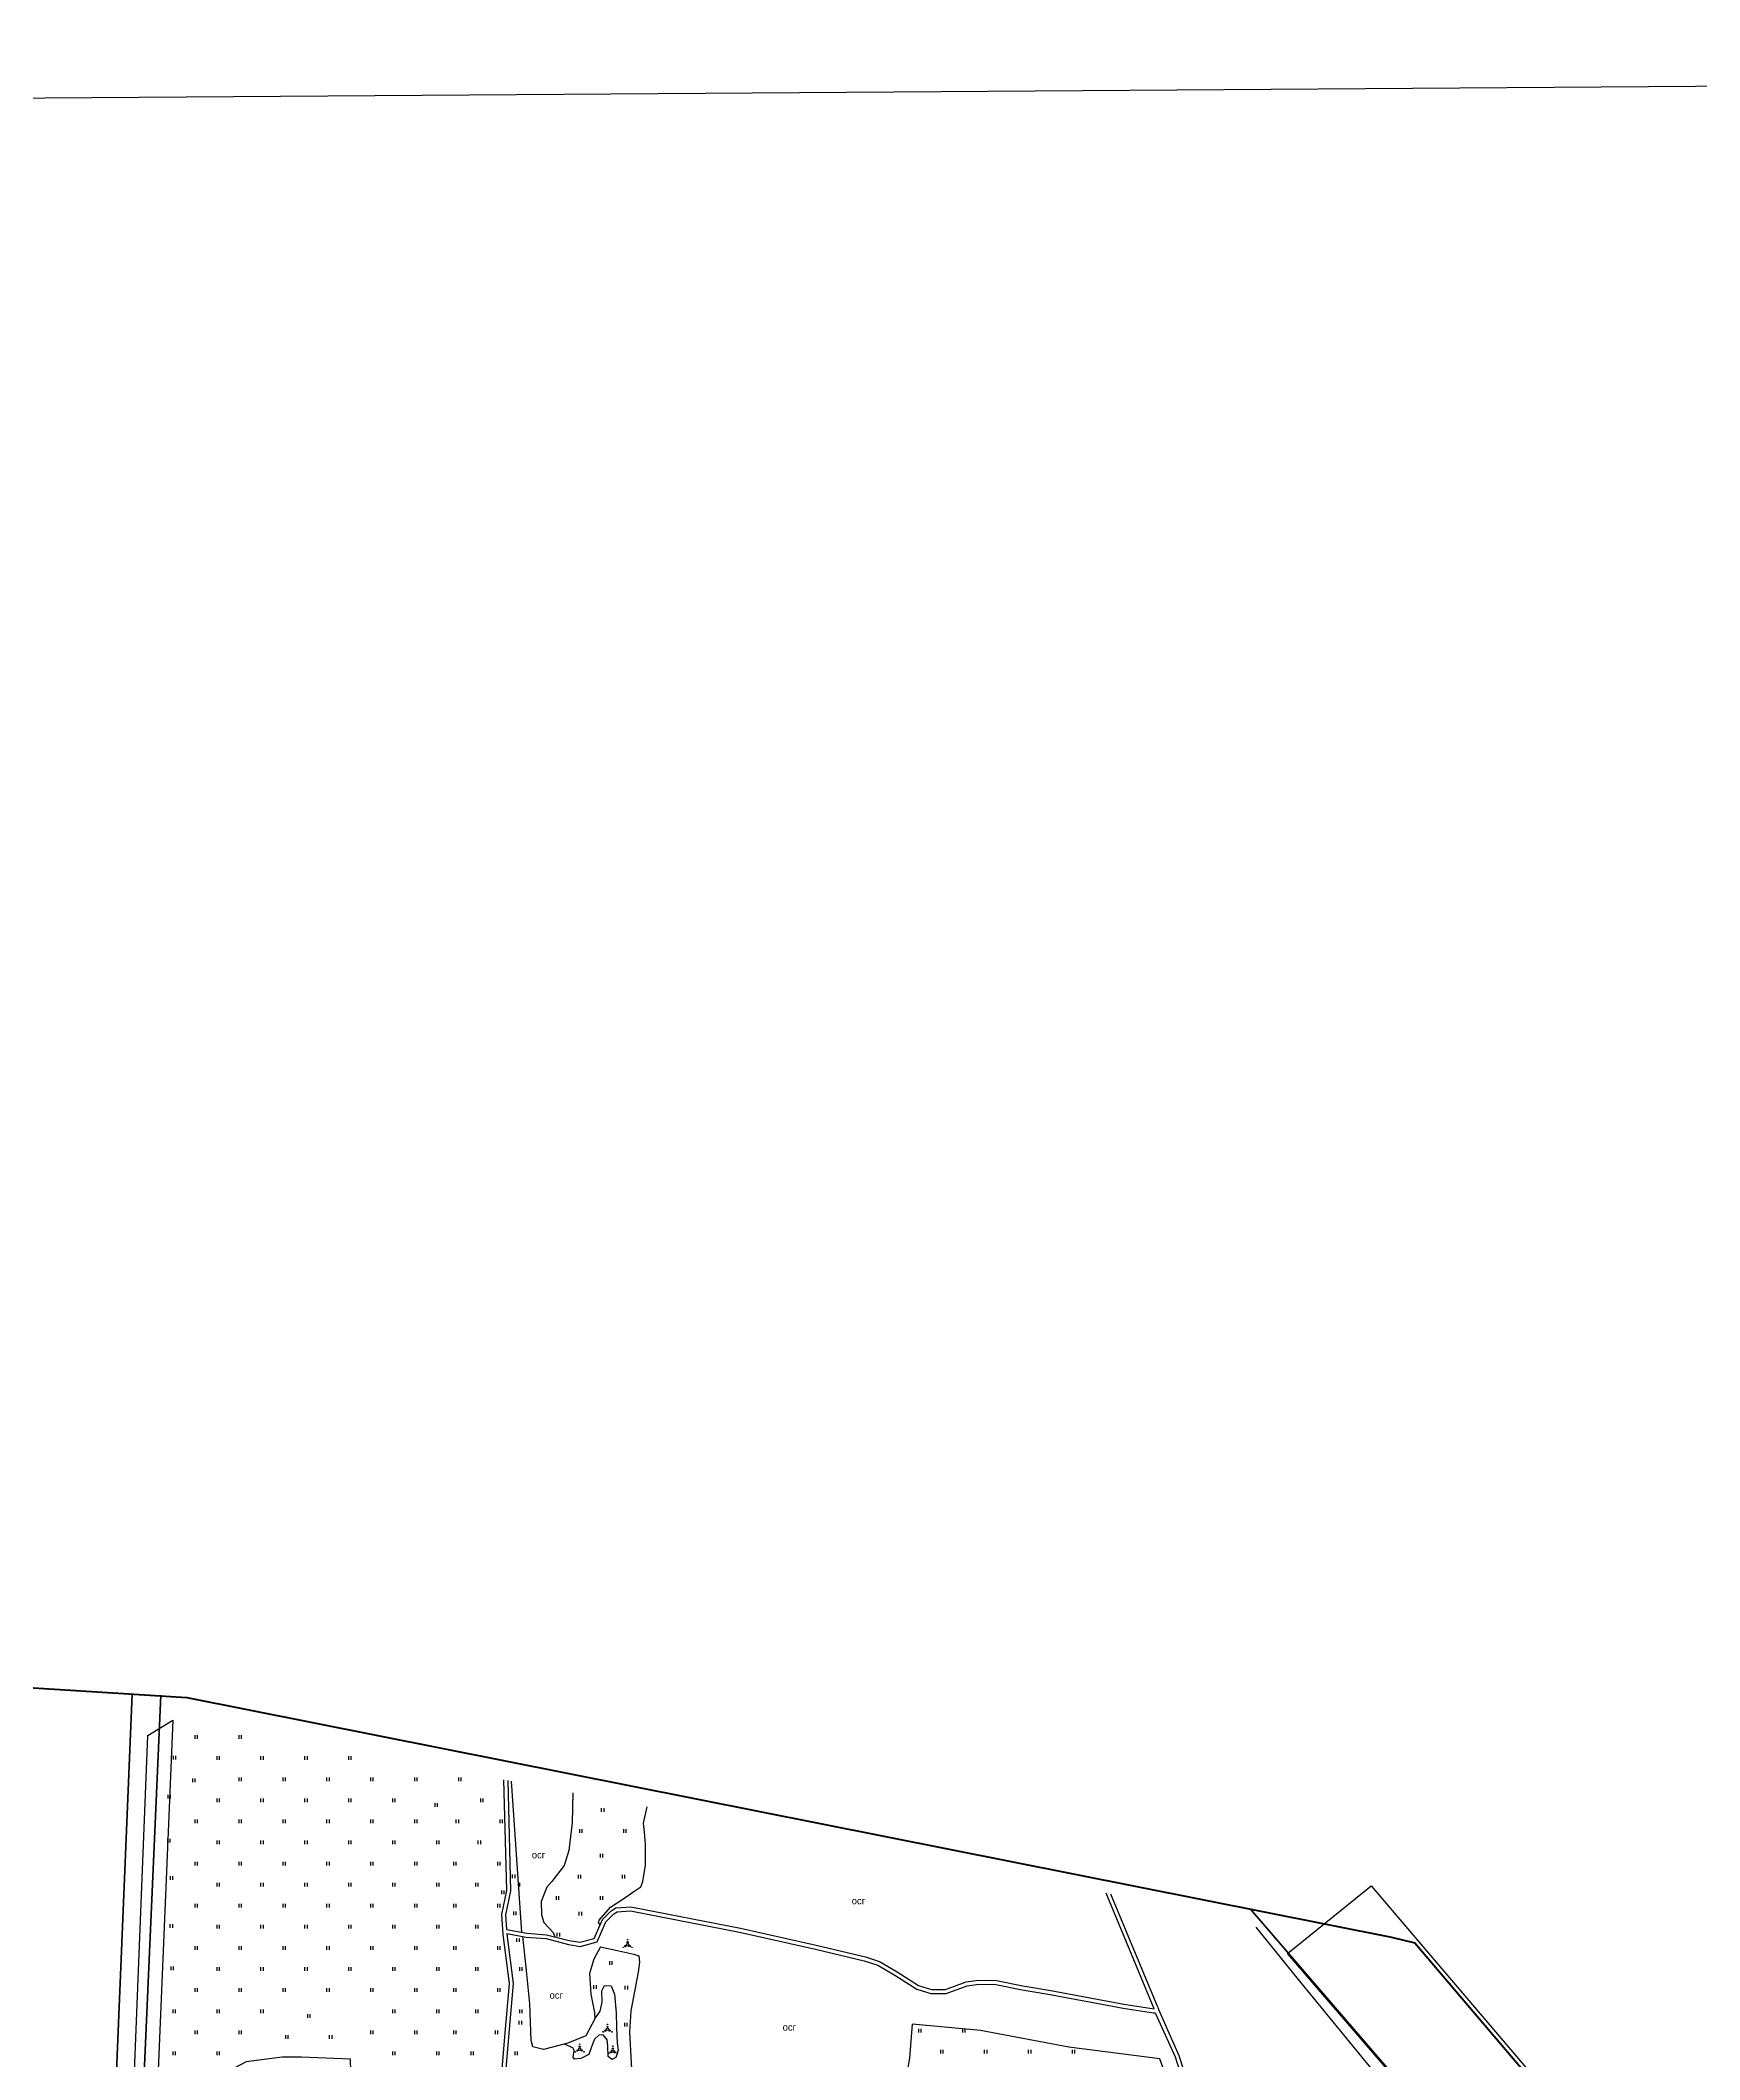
# Model space of a CAD drawing. Header units: millimetres. Extents: x 1378883 to 1389511, y 5662980 to 5673292.
# Drawn here: x 1380654 to 1382302, y 5671286 to 5673292 of the extents above; entities that cross this region are included whole.
import ezdxf

# ---------------------------------------------------------------- set-up
doc = ezdxf.new("R2010")
doc.units = ezdxf.units.MM
doc.layers.add('_5Інше', color=252, linetype='Continuous', lineweight=25)
for name, color, linetype in [('вулиці', 7, 'Continuous'), ('ВулНазва', 7, 'Continuous'), ('КартаСкан', 252, 'Continuous'), ('межа по генплану', 7, 'Continuous'), ('район', 6, 'Continuous')]:
    doc.layers.add(name, color=color, linetype=linetype)
doc.layers.get('ВулНазва').off()
picture_1 = doc.add_image_def('image1.tif', size_in_pixel=(29607, 29619))

# ---------------------------------------------------------------- blocks, each defined once
blk = doc.blocks.new('ЛвЗд')
at = {"layer": '_5Інше', "color": 204, "linetype": 'Continuous'}
for points in [[(43871.544, 29417.848), (43829.906, 28540.948)], [(43846.678, 29402.593), (43871.544, 29417.848)], [(43807.741, 28543.381), (43846.678, 29402.593)], [(44977.337, 29179.426), (45060.718, 29246.3)], [(45060.718, 29246.3), (45340.121, 28914.409)], [(45268.852, 28836.945), (44977.337, 29179.426)]]:
    blk.add_lwpolyline(points, dxfattribs=at)

msp = doc.modelspace()

# ---------------------------------------------------------------- linework, layer by layer
at = {"layer": 'вулиці', "color": 7, "lineweight": -2}
for p, q in [((1380808.1, 5671605.1), (1380808.1, 5671608.7)), ((1380810.5, 5671605.1), (1380810.5, 5671608.7)), ((1380851.7, 5671605.1), (1380851.7, 5671608.7)), ((1380854.1, 5671605.1), (1380854.1, 5671608.7)), ((1380786.6, 5671584.7), (1380786.6, 5671588.3)), ((1380786.6, 5671584.7), (1380786.6, 5671588.3)), ((1380789, 5671584.7), (1380789, 5671588.3)), ((1380789, 5671584.7), (1380789, 5671588.3)), ((1380829.9, 5671584.2), (1380829.9, 5671587.8)), ((1380829.9, 5671584.2), (1380829.9, 5671587.8)), ((1380832.3, 5671584.2), (1380832.3, 5671587.8)), ((1380832.3, 5671584.2), (1380832.3, 5671587.8)), ((1380873.5, 5671584.2), (1380873.5, 5671587.8)), ((1380873.5, 5671584.2), (1380873.5, 5671587.8)), ((1380875.9, 5671584.2), (1380875.9, 5671587.8)), ((1380875.9, 5671584.2), (1380875.9, 5671587.8)), ((1380917.2, 5671584.2), (1380917.2, 5671587.8)), ((1380917.2, 5671584.2), (1380917.2, 5671587.8)), ((1380917.2, 5671584.2), (1380917.2, 5671587.8)), ((1380919.6, 5671584.2), (1380919.6, 5671587.8)), ((1380919.6, 5671584.2), (1380919.6, 5671587.8)), ((1380919.6, 5671584.2), (1380919.6, 5671587.8)), ((1380960.8, 5671584.2), (1380960.8, 5671587.8)), ((1380963.2, 5671584.2), (1380963.2, 5671587.8)), ((1380851.7, 5671563.2), (1380851.7, 5671566.8)), ((1380854.1, 5671563.2), (1380854.1, 5671566.8)), ((1380895.4, 5671563.2), (1380895.4, 5671566.8)), ((1380897.8, 5671563.2), (1380897.8, 5671566.8)), ((1380939, 5671563.2), (1380939, 5671566.8)), ((1380939, 5671563.2), (1380939, 5671566.8)), ((1380941.4, 5671563.2), (1380941.4, 5671566.8)), ((1380941.4, 5671563.2), (1380941.4, 5671566.8)), ((1380982.6, 5671563.2), (1380982.6, 5671566.8)), ((1380982.6, 5671563.2), (1380982.6, 5671566.8)), ((1380985, 5671563.2), (1380985, 5671566.8)), ((1380985, 5671563.2), (1380985, 5671566.8)), ((1381026.3, 5671563.2), (1381026.3, 5671566.8)), ((1381026.3, 5671563.2), (1381026.3, 5671566.8)), ((1381028.7, 5671563.2), (1381028.7, 5671566.8)), ((1381028.7, 5671563.2), (1381028.7, 5671566.8)), ((1381069.9, 5671563.2), (1381069.9, 5671566.8)), ((1381069.9, 5671563.2), (1381069.9, 5671566.8)), ((1381072.3, 5671563.2), (1381072.3, 5671566.8)), ((1381072.3, 5671563.2), (1381072.3, 5671566.8)), ((1380781.2, 5671545.9), (1380781.2, 5671549.5)), ((1380781.2, 5671545.9), (1380781.2, 5671549.5)), ((1380783.6, 5671545.9), (1380783.6, 5671549.5)), ((1380783.6, 5671545.9), (1380783.6, 5671549.5)), ((1380805.8, 5671562.1), (1380805.8, 5671565.7)), ((1380805.8, 5671562.1), (1380805.8, 5671565.7)), ((1380808.2, 5671562.1), (1380808.2, 5671565.7)), ((1380808.2, 5671562.1), (1380808.2, 5671565.7)), ((1380829.9, 5671542.3), (1380829.9, 5671545.9)), ((1380832.3, 5671542.3), (1380832.3, 5671545.9)), ((1380873.5, 5671542.3), (1380873.5, 5671545.9)), ((1380875.9, 5671542.3), (1380875.9, 5671545.9)), ((1380917.2, 5671542.3), (1380917.2, 5671545.9)), ((1380919.6, 5671542.3), (1380919.6, 5671545.9)), ((1380960.8, 5671542.3), (1380960.8, 5671545.9)), ((1380963.2, 5671542.3), (1380963.2, 5671545.9)), ((1381004.5, 5671542.3), (1381004.5, 5671545.9)), ((1381006.9, 5671542.3), (1381006.9, 5671545.9)), ((1381046.5, 5671537.7), (1381046.5, 5671541.3)), ((1381046.5, 5671537.7), (1381046.5, 5671541.3)), ((1381048.9, 5671537.7), (1381048.9, 5671541.3)), ((1381048.9, 5671537.7), (1381048.9, 5671541.3)), ((1381091.7, 5671542.3), (1381091.7, 5671545.9)), ((1381094.1, 5671542.3), (1381094.1, 5671545.9)), ((1381211.8, 5671532.7), (1381211.8, 5671536.3)), ((1381214.2, 5671532.7), (1381214.2, 5671536.3)), ((1380808.1, 5671521.3), (1380808.1, 5671524.9)), ((1380808.1, 5671521.3), (1380808.1, 5671524.9)), ((1380810.5, 5671521.3), (1380810.5, 5671524.9)), ((1380810.5, 5671521.3), (1380810.5, 5671524.9)), ((1380851.7, 5671521.3), (1380851.7, 5671524.9)), ((1380851.7, 5671521.3), (1380851.7, 5671524.9)), ((1380854.1, 5671521.3), (1380854.1, 5671524.9)), ((1380854.1, 5671521.3), (1380854.1, 5671524.9)), ((1380895.4, 5671521.3), (1380895.4, 5671524.9)), ((1380895.4, 5671521.3), (1380895.4, 5671524.9)), ((1380897.8, 5671521.3), (1380897.8, 5671524.9)), ((1380897.8, 5671521.3), (1380897.8, 5671524.9)), ((1380939, 5671521.3), (1380939, 5671524.9)), ((1380939, 5671521.3), (1380939, 5671524.9)), ((1380941.4, 5671521.3), (1380941.4, 5671524.9)), ((1380941.4, 5671521.3), (1380941.4, 5671524.9)), ((1380982.6, 5671521.3), (1380982.6, 5671524.9)), ((1380985, 5671521.3), (1380985, 5671524.9)), ((1381026.3, 5671521.3), (1381026.3, 5671524.9)), ((1381028.7, 5671521.3), (1381028.7, 5671524.9)), ((1381067.5, 5671521.3), (1381067.5, 5671524.9)), ((1381067.5, 5671521.3), (1381067.5, 5671524.9)), ((1381069.9, 5671521.3), (1381069.9, 5671524.9)), ((1381069.9, 5671521.3), (1381069.9, 5671524.9)), ((1381111.1, 5671521.3), (1381111.1, 5671524.9)), ((1381111.1, 5671521.3), (1381111.1, 5671524.9)), ((1381113.5, 5671521.3), (1381113.5, 5671524.9)), ((1381113.5, 5671521.3), (1381113.5, 5671524.9)), ((1381190, 5671511.8), (1381190, 5671515.4)), ((1381192.4, 5671511.8), (1381192.4, 5671515.4)), ((1381233.7, 5671511.8), (1381233.7, 5671515.4)), ((1381236.1, 5671511.8), (1381236.1, 5671515.4)), ((1380781, 5671502.1), (1380781, 5671505.7)), ((1380781, 5671502.1), (1380781, 5671505.7)), ((1380783.4, 5671502.1), (1380783.4, 5671505.7)), ((1380783.4, 5671502.1), (1380783.4, 5671505.7)), ((1380829.9, 5671500.4), (1380829.9, 5671504)), ((1380832.3, 5671500.4), (1380832.3, 5671504)), ((1380873.5, 5671500.4), (1380873.5, 5671504)), ((1380875.9, 5671500.4), (1380875.9, 5671504)), ((1380917.2, 5671500.4), (1380917.2, 5671504)), ((1380917.2, 5671500.4), (1380917.2, 5671504)), ((1380919.6, 5671500.4), (1380919.6, 5671504)), ((1380919.6, 5671500.4), (1380919.6, 5671504)), ((1380960.8, 5671500.4), (1380960.8, 5671504)), ((1380963.2, 5671500.4), (1380963.2, 5671504)), ((1381004.5, 5671500.4), (1381004.5, 5671504)), ((1381006.9, 5671500.4), (1381006.9, 5671504)), ((1381048.1, 5671500.4), (1381048.1, 5671504)), ((1381050.5, 5671500.4), (1381050.5, 5671504)), ((1381089.3, 5671500.4), (1381089.3, 5671504)), ((1381091.7, 5671500.4), (1381091.7, 5671504)), ((1381210.6, 5671487.2), (1381210.6, 5671490.8)), ((1381213, 5671487.2), (1381213, 5671490.8)), ((1380783.6, 5671465.1), (1380783.6, 5671468.7)), ((1380783.6, 5671465.1), (1380783.6, 5671468.7)), ((1380786, 5671465.1), (1380786, 5671468.7)), ((1380786, 5671465.1), (1380786, 5671468.7)), ((1380808.1, 5671479.4), (1380808.1, 5671483)), ((1380810.5, 5671479.4), (1380810.5, 5671483)), ((1380851.7, 5671479.4), (1380851.7, 5671483)), ((1380854.1, 5671479.4), (1380854.1, 5671483)), ((1380895.4, 5671479.4), (1380895.4, 5671483)), ((1380897.8, 5671479.4), (1380897.8, 5671483)), ((1380939, 5671479.4), (1380939, 5671483)), ((1380939, 5671479.4), (1380939, 5671483)), ((1380941.4, 5671479.4), (1380941.4, 5671483)), ((1380941.4, 5671479.4), (1380941.4, 5671483)), ((1380982.6, 5671479.4), (1380982.6, 5671483)), ((1380985, 5671479.4), (1380985, 5671483)), ((1381026.3, 5671479.4), (1381026.3, 5671483)), ((1381028.7, 5671479.4), (1381028.7, 5671483)), ((1381065.1, 5671479.4), (1381065.1, 5671483)), ((1381065.1, 5671479.4), (1381065.1, 5671483)), ((1381067.5, 5671479.4), (1381067.5, 5671483)), ((1381067.5, 5671479.4), (1381067.5, 5671483)), ((1381108.7, 5671479.4), (1381108.7, 5671483)), ((1381108.7, 5671479.4), (1381108.7, 5671483)), ((1381111.1, 5671479.4), (1381111.1, 5671483)), ((1381111.1, 5671479.4), (1381111.1, 5671483)), ((1381123.4, 5671466.8), (1381123.4, 5671470.4)), ((1381125.8, 5671466.8), (1381125.8, 5671470.4)), ((1381188.8, 5671466.3), (1381188.8, 5671469.9)), ((1381191.2, 5671466.3), (1381191.2, 5671469.9)), ((1381232.4, 5671466.3), (1381232.4, 5671469.9)), ((1381234.8, 5671466.3), (1381234.8, 5671469.9)), ((1380829.9, 5671458.5), (1380829.9, 5671462.1)), ((1380829.9, 5671458.5), (1380829.9, 5671462.1)), ((1380829.9, 5671458.5), (1380829.9, 5671462.1)), ((1380829.9, 5671458.5), (1380829.9, 5671462.1)), ((1380832.3, 5671458.5), (1380832.3, 5671462.1)), ((1380832.3, 5671458.5), (1380832.3, 5671462.1)), ((1380832.3, 5671458.5), (1380832.3, 5671462.1)), ((1380832.3, 5671458.5), (1380832.3, 5671462.1)), ((1380873.5, 5671458.5), (1380873.5, 5671462.1)), ((1380873.5, 5671458.5), (1380873.5, 5671462.1)), ((1380875.9, 5671458.5), (1380875.9, 5671462.1)), ((1380875.9, 5671458.5), (1380875.9, 5671462.1)), ((1380917.2, 5671458.5), (1380917.2, 5671462.1)), ((1380917.2, 5671458.5), (1380917.2, 5671462.1)), ((1380919.6, 5671458.5), (1380919.6, 5671462.1)), ((1380919.6, 5671458.5), (1380919.6, 5671462.1)), ((1380960.8, 5671458.5), (1380960.8, 5671462.1)), ((1380963.2, 5671458.5), (1380963.2, 5671462.1)), ((1381004.5, 5671458.5), (1381004.5, 5671462.1)), ((1381006.9, 5671458.5), (1381006.9, 5671462.1)), ((1381048.1, 5671458.5), (1381048.1, 5671462.1)), ((1381050.5, 5671458.5), (1381050.5, 5671462.1)), ((1381086.9, 5671458.5), (1381086.9, 5671462.1)), ((1381089.3, 5671458.5), (1381089.3, 5671462.1)), ((1381112.7, 5671450.7), (1381112.7, 5671454.3)), ((1381115.1, 5671450.7), (1381115.1, 5671454.3)), ((1381130.6, 5671458.5), (1381130.6, 5671462.1)), ((1381167, 5671445.3), (1381167, 5671448.9)), ((1381169.4, 5671445.3), (1381169.4, 5671448.9)), ((1381210.6, 5671445.3), (1381210.6, 5671448.9)), ((1381213, 5671445.3), (1381213, 5671448.9)), ((1380808.1, 5671437.5), (1380808.1, 5671441.1)), ((1380810.5, 5671437.5), (1380810.5, 5671441.1)), ((1380851.7, 5671437.5), (1380851.7, 5671441.1)), ((1380851.7, 5671437.5), (1380851.7, 5671441.1)), ((1380854.1, 5671437.5), (1380854.1, 5671441.1)), ((1380854.1, 5671437.5), (1380854.1, 5671441.1)), ((1380895.4, 5671437.5), (1380895.4, 5671441.1)), ((1380897.8, 5671437.5), (1380897.8, 5671441.1)), ((1380939, 5671437.5), (1380939, 5671441.1)), ((1380941.4, 5671437.5), (1380941.4, 5671441.1)), ((1380982.6, 5671437.5), (1380982.6, 5671441.1)), ((1380985, 5671437.5), (1380985, 5671441.1)), ((1381026.3, 5671437.5), (1381026.3, 5671441.1)), ((1381028.7, 5671437.5), (1381028.7, 5671441.1)), ((1381065.1, 5671437.5), (1381065.1, 5671441.1)), ((1381065.1, 5671437.5), (1381065.1, 5671441.1)), ((1381067.5, 5671437.5), (1381067.5, 5671441.1)), ((1381067.5, 5671437.5), (1381067.5, 5671441.1)), ((1381108.7, 5671437.5), (1381108.7, 5671441.1)), ((1381108.7, 5671437.5), (1381108.7, 5671441.1)), ((1381108.7, 5671437.5), (1381108.7, 5671441.1)), ((1381111.1, 5671437.5), (1381111.1, 5671441.1)), ((1381111.1, 5671437.5), (1381111.1, 5671441.1)), ((1381111.1, 5671437.5), (1381111.1, 5671441.1)), ((1381124.5, 5671430), (1381124.5, 5671433.6)), ((1381126.9, 5671430), (1381126.9, 5671433.6)), ((1381189.6, 5671429.7), (1381189.6, 5671433.3)), ((1381192, 5671429.7), (1381192, 5671433.3)), ((1380783.4, 5671417.4), (1380783.4, 5671421)), ((1380783.4, 5671417.4), (1380783.4, 5671421)), ((1380785.8, 5671417.4), (1380785.8, 5671421)), ((1380785.8, 5671417.4), (1380785.8, 5671421)), ((1380829.9, 5671416.6), (1380829.9, 5671420.2)), ((1380829.9, 5671416.6), (1380829.9, 5671420.2)), ((1380832.3, 5671416.6), (1380832.3, 5671420.2)), ((1380832.3, 5671416.6), (1380832.3, 5671420.2)), ((1380873.5, 5671416.6), (1380873.5, 5671420.2)), ((1380875.9, 5671416.6), (1380875.9, 5671420.2)), ((1380917.2, 5671416.6), (1380917.2, 5671420.2)), ((1380919.6, 5671416.6), (1380919.6, 5671420.2)), ((1380960.8, 5671416.6), (1380960.8, 5671420.2)), ((1380960.8, 5671416.6), (1380960.8, 5671420.2)), ((1380963.2, 5671416.6), (1380963.2, 5671420.2)), ((1380963.2, 5671416.6), (1380963.2, 5671420.2)), ((1381004.5, 5671416.6), (1381004.5, 5671420.2)), ((1381004.5, 5671416.6), (1381004.5, 5671420.2)), ((1381006.9, 5671416.6), (1381006.9, 5671420.2)), ((1381006.9, 5671416.6), (1381006.9, 5671420.2)), ((1381048.1, 5671416.6), (1381048.1, 5671420.2)), ((1381048.1, 5671416.6), (1381048.1, 5671420.2)), ((1381050.5, 5671416.6), (1381050.5, 5671420.2)), ((1381050.5, 5671416.6), (1381050.5, 5671420.2)), ((1381086.9, 5671416.6), (1381086.9, 5671420.2)), ((1381089.3, 5671416.6), (1381089.3, 5671420.2)), ((1381127.7, 5671403.3), (1381127.7, 5671406.9)), ((1381130.1, 5671403.3), (1381130.1, 5671406.9)), ((1381167.8, 5671408.8), (1381167.8, 5671412.4)), ((1381170.2, 5671408.8), (1381170.2, 5671412.4)), ((1380808.1, 5671395.6), (1380808.1, 5671399.2)), ((1380808.1, 5671395.6), (1380808.1, 5671399.2)), ((1380810.5, 5671395.6), (1380810.5, 5671399.2)), ((1380810.5, 5671395.6), (1380810.5, 5671399.2)), ((1380851.7, 5671395.6), (1380851.7, 5671399.2)), ((1380851.7, 5671395.6), (1380851.7, 5671399.2)), ((1380854.1, 5671395.6), (1380854.1, 5671399.2)), ((1380854.1, 5671395.6), (1380854.1, 5671399.2)), ((1380895.4, 5671395.6), (1380895.4, 5671399.2)), ((1380895.4, 5671395.6), (1380895.4, 5671399.2)), ((1380897.8, 5671395.6), (1380897.8, 5671399.2)), ((1380897.8, 5671395.6), (1380897.8, 5671399.2)), ((1380939, 5671395.6), (1380939, 5671399.2)), ((1380941.4, 5671395.6), (1380941.4, 5671399.2)), ((1380982.6, 5671395.6), (1380982.6, 5671399.2)), ((1380985, 5671395.6), (1380985, 5671399.2)), ((1381026.3, 5671395.6), (1381026.3, 5671399.2)), ((1381028.7, 5671395.6), (1381028.7, 5671399.2)), ((1381065.1, 5671395.6), (1381065.1, 5671399.2)), ((1381065.1, 5671395.6), (1381065.1, 5671399.2)), ((1381065.1, 5671395.6), (1381065.1, 5671399.2)), ((1381067.5, 5671395.6), (1381067.5, 5671399.2)), ((1381067.5, 5671395.6), (1381067.5, 5671399.2)), ((1381067.5, 5671395.6), (1381067.5, 5671399.2)), ((1381108.7, 5671395.6), (1381108.7, 5671399.2)), ((1381108.7, 5671395.6), (1381108.7, 5671399.2)), ((1381108.7, 5671395.6), (1381108.7, 5671399.2)), ((1381111.1, 5671395.6), (1381111.1, 5671399.2)), ((1381111.1, 5671395.6), (1381111.1, 5671399.2)), ((1381111.1, 5671395.6), (1381111.1, 5671399.2)), ((1380784.3, 5671375.3), (1380784.3, 5671378.9)), ((1380784.3, 5671375.3), (1380784.3, 5671378.9)), ((1380786.7, 5671375.3), (1380786.7, 5671378.9)), ((1380786.7, 5671375.3), (1380786.7, 5671378.9)), ((1380829.9, 5671374.6), (1380829.9, 5671378.2)), ((1380832.3, 5671374.6), (1380832.3, 5671378.2)), ((1380873.5, 5671374.6), (1380873.5, 5671378.2)), ((1380875.9, 5671374.6), (1380875.9, 5671378.2)), ((1380917.2, 5671374.6), (1380917.2, 5671378.2)), ((1380919.6, 5671374.6), (1380919.6, 5671378.2)), ((1380960.8, 5671374.6), (1380960.8, 5671378.2)), ((1380960.8, 5671374.6), (1380960.8, 5671378.2)), ((1380963.2, 5671374.6), (1380963.2, 5671378.2)), ((1380963.2, 5671374.6), (1380963.2, 5671378.2)), ((1381004.5, 5671374.6), (1381004.5, 5671378.2)), ((1381004.5, 5671374.6), (1381004.5, 5671378.2)), ((1381006.9, 5671374.6), (1381006.9, 5671378.2)), ((1381006.9, 5671374.6), (1381006.9, 5671378.2)), ((1381048.1, 5671374.6), (1381048.1, 5671378.2)), ((1381048.1, 5671374.6), (1381048.1, 5671378.2)), ((1381050.5, 5671374.6), (1381050.5, 5671378.2)), ((1381050.5, 5671374.6), (1381050.5, 5671378.2)), ((1381086.9, 5671374.6), (1381086.9, 5671378.2)), ((1381089.3, 5671374.6), (1381089.3, 5671378.2)), ((1381130.6, 5671374.6), (1381130.6, 5671378.2)), ((1381133, 5671374.6), (1381133, 5671378.2)), ((1381220, 5671380.6), (1381220, 5671384.2)), ((1381222.4, 5671380.6), (1381222.4, 5671384.2)), ((1380808.1, 5671353.7), (1380808.1, 5671357.3)), ((1380808.1, 5671353.7), (1380808.1, 5671357.3)), ((1380808.1, 5671353.7), (1380808.1, 5671357.3)), ((1380810.5, 5671353.7), (1380810.5, 5671357.3)), ((1380810.5, 5671353.7), (1380810.5, 5671357.3)), ((1380810.5, 5671353.7), (1380810.5, 5671357.3)), ((1380851.7, 5671353.7), (1380851.7, 5671357.3)), ((1380854.1, 5671353.7), (1380854.1, 5671357.3)), ((1380895.4, 5671353.7), (1380895.4, 5671357.3)), ((1380897.8, 5671353.7), (1380897.8, 5671357.3)), ((1380939, 5671353.7), (1380939, 5671357.3)), ((1380939, 5671353.7), (1380939, 5671357.3)), ((1380941.4, 5671353.7), (1380941.4, 5671357.3)), ((1380941.4, 5671353.7), (1380941.4, 5671357.3)), ((1380982.6, 5671353.7), (1380982.6, 5671357.3)), ((1380982.6, 5671353.7), (1380982.6, 5671357.3)), ((1380985, 5671353.7), (1380985, 5671357.3)), ((1380985, 5671353.7), (1380985, 5671357.3)), ((1381026.3, 5671353.7), (1381026.3, 5671357.3)), ((1381026.3, 5671353.7), (1381026.3, 5671357.3)), ((1381028.7, 5671353.7), (1381028.7, 5671357.3)), ((1381028.7, 5671353.7), (1381028.7, 5671357.3)), ((1381065.1, 5671353.7), (1381065.1, 5671357.3)), ((1381065.1, 5671353.7), (1381065.1, 5671357.3)), ((1381065.1, 5671353.7), (1381065.1, 5671357.3)), ((1381067.5, 5671353.7), (1381067.5, 5671357.3)), ((1381067.5, 5671353.7), (1381067.5, 5671357.3)), ((1381067.5, 5671353.7), (1381067.5, 5671357.3)), ((1381108.7, 5671353.7), (1381108.7, 5671357.3)), ((1381108.7, 5671353.7), (1381108.7, 5671357.3)), ((1381108.7, 5671353.7), (1381108.7, 5671357.3)), ((1381111.1, 5671353.7), (1381111.1, 5671357.3)), ((1381111.1, 5671353.7), (1381111.1, 5671357.3)), ((1381111.1, 5671353.7), (1381111.1, 5671357.3)), ((1381204.2, 5671356.8), (1381204.2, 5671360.4)), ((1381206.6, 5671356.8), (1381206.6, 5671360.4)), ((1381235.3, 5671356.2), (1381235.3, 5671359.8)), ((1381237.7, 5671356.2), (1381237.7, 5671359.8)), ((1380786.3, 5671332.7), (1380786.3, 5671336.3)), ((1380788.7, 5671332.7), (1380788.7, 5671336.3)), ((1380829.9, 5671332.7), (1380829.9, 5671336.3)), ((1380829.9, 5671332.7), (1380829.9, 5671336.3)), ((1380829.9, 5671332.7), (1380829.9, 5671336.3)), ((1380832.3, 5671332.7), (1380832.3, 5671336.3)), ((1380832.3, 5671332.7), (1380832.3, 5671336.3)), ((1380832.3, 5671332.7), (1380832.3, 5671336.3)), ((1380873.5, 5671332.7), (1380873.5, 5671336.3)), ((1380873.5, 5671332.7), (1380873.5, 5671336.3)), ((1380875.9, 5671332.7), (1380875.9, 5671336.3)), ((1380875.9, 5671332.7), (1380875.9, 5671336.3)), ((1380919.9, 5671327.9), (1380919.9, 5671331.5)), ((1380922.3, 5671327.9), (1380922.3, 5671331.5)), ((1381004.5, 5671332.7), (1381004.5, 5671336.3)), ((1381006.9, 5671332.7), (1381006.9, 5671336.3)), ((1381048.1, 5671332.7), (1381048.1, 5671336.3)), ((1381050.5, 5671332.7), (1381050.5, 5671336.3)), ((1381086.9, 5671332.7), (1381086.9, 5671336.3)), ((1381089.3, 5671332.7), (1381089.3, 5671336.3)), ((1381130.6, 5671332.7), (1381130.6, 5671336.3)), ((1381133, 5671332.7), (1381133, 5671336.3)), ((1380808.1, 5671311.8), (1380808.1, 5671315.4)), ((1380808.1, 5671311.8), (1380808.1, 5671315.4)), ((1380808.1, 5671311.8), (1380808.1, 5671315.4)), ((1380810.5, 5671311.8), (1380810.5, 5671315.4)), ((1380810.5, 5671311.8), (1380810.5, 5671315.4)), ((1380810.5, 5671311.8), (1380810.5, 5671315.4)), ((1380851.7, 5671311.8), (1380851.7, 5671315.4)), ((1380854.1, 5671311.8), (1380854.1, 5671315.4)), ((1380898.1, 5671307), (1380898.1, 5671310.6)), ((1380900.5, 5671307), (1380900.5, 5671310.6)), ((1380941.7, 5671307), (1380941.7, 5671310.6)), ((1380941.7, 5671307), (1380941.7, 5671310.6)), ((1380944.1, 5671307), (1380944.1, 5671310.6)), ((1380944.1, 5671307), (1380944.1, 5671310.6)), ((1380982.6, 5671311.8), (1380982.6, 5671315.4)), ((1380985, 5671311.8), (1380985, 5671315.4)), ((1381026.3, 5671311.8), (1381026.3, 5671315.4)), ((1381026.3, 5671311.8), (1381026.3, 5671315.4)), ((1381028.7, 5671311.8), (1381028.7, 5671315.4)), ((1381028.7, 5671311.8), (1381028.7, 5671315.4)), ((1381065.1, 5671311.8), (1381065.1, 5671315.4)), ((1381065.1, 5671311.8), (1381065.1, 5671315.4)), ((1381065.1, 5671311.8), (1381065.1, 5671315.4)), ((1381067.5, 5671311.8), (1381067.5, 5671315.4)), ((1381106.3, 5671311.8), (1381106.3, 5671315.4)), ((1381106.3, 5671311.8), (1381106.3, 5671315.4)), ((1381108.7, 5671311.8), (1381108.7, 5671315.4)), ((1381108.7, 5671311.8), (1381108.7, 5671315.4)), ((1381108.7, 5671311.8), (1381108.7, 5671315.4)), ((1381130, 5671321.4), (1381130, 5671325)), ((1381132.4, 5671321.4), (1381132.4, 5671325)), ((1381234.7, 5671319.3), (1381234.7, 5671322.9)), ((1381237.1, 5671319.3), (1381237.1, 5671322.9)), ((1381526.8, 5671313.3), (1381526.8, 5671316.9)), ((1381529.2, 5671313.3), (1381529.2, 5671316.9)), ((1381570.4, 5671313.3), (1381570.4, 5671316.9)), ((1381570.4, 5671313.3), (1381570.4, 5671316.9)), ((1381572.8, 5671313.3), (1381572.8, 5671316.9)), ((1381572.8, 5671313.3), (1381572.8, 5671316.9)), ((1380786.3, 5671290.8), (1380786.3, 5671294.4)), ((1380788.7, 5671290.8), (1380788.7, 5671294.4)), ((1380829.9, 5671290.8), (1380829.9, 5671294.4)), ((1380829.9, 5671290.8), (1380829.9, 5671294.4)), ((1380832.3, 5671290.8), (1380832.3, 5671294.4)), ((1380832.3, 5671290.8), (1380832.3, 5671294.4)), ((1381004.5, 5671290.8), (1381004.5, 5671294.4)), ((1381006.9, 5671290.8), (1381006.9, 5671294.4)), ((1381048.1, 5671290.8), (1381048.1, 5671294.4)), ((1381050.5, 5671290.8), (1381050.5, 5671294.4)), ((1381082.1, 5671290.8), (1381082.1, 5671294.4)), ((1381082.1, 5671290.8), (1381082.1, 5671294.4)), ((1381084.5, 5671290.8), (1381084.5, 5671294.4)), ((1381084.5, 5671290.8), (1381084.5, 5671294.4)), ((1381084.5, 5671290.8), (1381084.5, 5671294.4)), ((1381125.8, 5671290.8), (1381125.8, 5671294.4)), ((1381125.8, 5671290.8), (1381125.8, 5671294.4)), ((1381128.2, 5671290.8), (1381128.2, 5671294.4)), ((1381128.2, 5671290.8), (1381128.2, 5671294.4)), ((1381128.2, 5671290.8), (1381128.2, 5671294.4)), ((1381548.6, 5671292.4), (1381548.6, 5671296)), ((1381551, 5671292.4), (1381551, 5671296)), ((1381592.2, 5671292.4), (1381592.2, 5671296)), ((1381592.2, 5671292.4), (1381592.2, 5671296)), ((1381594.6, 5671292.4), (1381594.6, 5671296)), ((1381594.6, 5671292.4), (1381594.6, 5671296)), ((1381635.9, 5671292.4), (1381635.9, 5671296)), ((1381638.3, 5671292.4), (1381638.3, 5671296)), ((1381679.5, 5671292.4), (1381679.5, 5671296)), ((1381679.5, 5671292.4), (1381679.5, 5671296)), ((1381681.9, 5671292.4), (1381681.9, 5671296)), ((1381681.9, 5671292.4), (1381681.9, 5671296))]:
    msp.add_line(p, q, dxfattribs=at)
for points in [[(1381114.5, 5671564.5), (1381117.2, 5671454.5), (1381112.3, 5671430.6), (1381113.8, 5671410.8), (1381119.9, 5671362), (1381116.1, 5671316.8), (1381110.7, 5671253.6)], [(1381118.5, 5671563.8), (1381121.2, 5671454.2), (1381116.3, 5671430.3), (1381117.4, 5671415.8)], [(1381132.6, 5671413), (1381122.4, 5671563)], [(1381183.1, 5671551.6), (1381182.5, 5671521.6), (1381179.4, 5671494.1), (1381174.5, 5671479.2), (1381162.3, 5671463.3), (1381157.5, 5671457.9), (1381151.7, 5671443.5), (1381152, 5671430.4), (1381154.5, 5671422.5), (1381159.7, 5671416.9), (1381163.7, 5671412.7), (1381165.4, 5671408.4)], [(1381210.3, 5671420), (1381208.8, 5671422.8), (1381209.3, 5671425), (1381220.7, 5671438), (1381233, 5671445.8), (1381243.8, 5671453.6), (1381250.9, 5671458), (1381252.7, 5671463.5), (1381255.3, 5671479.7), (1381255.3, 5671500.4), (1381254.3, 5671512.5), (1381253.5, 5671521.4), (1381257, 5671537.7)], [(1381760.4, 5671337), (1381712.9, 5671451.8)], [(1381764.1, 5671338.5), (1381717.6, 5671450.8)], [(1381117.4, 5671415.8), (1381137.4, 5671412.1), (1381157.2, 5671410.5), (1381179.7, 5671404.7), (1381190.3, 5671403), (1381204.5, 5671406.9), (1381212.7, 5671425.5), (1381221.4, 5671434.4), (1381226, 5671437.2), (1381240.9, 5671438.1), (1381349.8, 5671416.9), (1381425, 5671400), (1381473.8, 5671388.5), (1381487.8, 5671383.9), (1381505.2, 5671373.7), (1381526.4, 5671360.1), (1381539.5, 5671356.1), (1381553.2, 5671356.1), (1381573.7, 5671363.8), (1381586.1, 5671365.5), (1381603.9, 5671364.9), (1381630.2, 5671359.7), (1381657.9, 5671355.1), (1381730.5, 5671341.6), (1381760.4, 5671337)], [(1381117.8, 5671411.7), (1381136.8, 5671408.1), (1381156.6, 5671406.6), (1381178.9, 5671400.8), (1381190.5, 5671398.9), (1381207.3, 5671403.6), (1381216.1, 5671423.2), (1381223.9, 5671431.3), (1381227.3, 5671433.2), (1381240.6, 5671434.1), (1381348.9, 5671413), (1381424.1, 5671396.1), (1381472.7, 5671384.6), (1381486.2, 5671380.3), (1381503.1, 5671370.2), (1381524.7, 5671356.5), (1381538.9, 5671352.1), (1381553.9, 5671352.1), (1381574.7, 5671359.9), (1381586.3, 5671361.5), (1381603.4, 5671361), (1381629.5, 5671355.8), (1381657.2, 5671351.2), (1381729.8, 5671337.7), (1381759.8, 5671333)], [(1381117.8, 5671411.7), (1381117.8, 5671411.2), (1381123.9, 5671362.1), (1381120, 5671316.5), (1381114.8, 5671254), (1381120.7, 5671233.7), (1381153.3, 5671204.2), (1381162.2, 5671086.2), (1381167.9, 5671021.2), (1381172.5, 5670993.1), (1381181.2, 5670903.7), (1381196, 5670804.6), (1381202.2, 5670778.2), (1381205.2, 5670704.7), (1381214.3, 5670637.9), (1381229.2, 5670558.4), (1381230.3, 5670541.1), (1381232.4, 5670500.5), (1381235.7, 5670491.5), (1381241, 5670447.8), (1381242.5, 5670430.3), (1381244.7, 5670376.7), (1381260.8, 5670265.5)], [(1381210.8, 5671398.6), (1381204, 5671386.3), (1381199.7, 5671372), (1381201.1, 5671351.6), (1381204.8, 5671333.1), (1381205.1, 5671327), (1381196.2, 5671310.2), (1381178.2, 5671302.7), (1381154.2, 5671296.4), (1381143.4, 5671299.1), (1381141.7, 5671305.4), (1381140.4, 5671341.8), (1381137.2, 5671375.1), (1381133.5, 5671408.8)], [(1382254.5, 5670924.6), (1382251.3, 5670933.9), (1382225.9, 5670972.5), (1382200.3, 5671008.9), (1382177.8, 5671043.4), (1382133.2, 5671100.4), (1382064.3, 5671181.2), (1381983.2, 5671268.9), (1381903.8, 5671366), (1381861.8, 5671418.1)], [(1381210.8, 5671398.6), (1381229, 5671394.5), (1381243.7, 5671391.2), (1381248.7, 5671389.5), (1381249.5, 5671383.1), (1381248.2, 5671373.3), (1381240.9, 5671334.9), (1381239.6, 5671313.6), (1381241.6, 5671277.2), (1381240.8, 5671266), (1381239.2, 5671259.1), (1381220.7, 5671257.3), (1381185.9, 5671258.5), (1381168, 5671256.9), (1381161.9, 5671255.2), (1381160.8, 5671213.2), (1381164.8, 5671143.8), (1381164.1, 5671123.5), (1381160.1, 5671114.4)], [(1381205.1, 5671327), (1381210.5, 5671334.5), (1381212.4, 5671343.6), (1381211.9, 5671354.8), (1381214.6, 5671360), (1381221.2, 5671359.7), (1381224.7, 5671351.5), (1381226.4, 5671333), (1381226.6, 5671318.2), (1381227.4, 5671302.8), (1381228.3, 5671295.9), (1381226, 5671288.6), (1381221.9, 5671286.7), (1381218.4, 5671289.7), (1381218.1, 5671299.7), (1381217.3, 5671306), (1381213.5, 5671311.1), (1381209, 5671310.7), (1381204.6, 5671306.6), (1381201.9, 5671299.2), (1381199.1, 5671291.5), (1381191.2, 5671287.5), (1381185, 5671287), (1381183.7, 5671288.8), (1381184.7, 5671295.4), (1381183.1, 5671298.1), (1381175, 5671301.8), (1381175, 5671301.8)], [(1381759.8, 5671333), (1381761.5, 5671332.9), (1381781.5, 5671289.1), (1381797.1, 5671240.3), (1381807.4, 5671204.5), (1381815, 5671163.2), (1381823.4, 5671114), (1381837, 5671079.5), (1381886.6, 5670961.6), (1381896.2, 5670936.4)], [(1381764.1, 5671338.5), (1381765.3, 5671335.7), (1381785.2, 5671290.5), (1381800.9, 5671241.5), (1381811.3, 5671205.4), (1381819, 5671163.9), (1381827.3, 5671115), (1381840.7, 5671081), (1381890.3, 5670963.1), (1381899.9, 5670937.9)], [(1381766.3, 5671287.3), (1381675.9, 5671298.8), (1381588.1, 5671315.4), (1381520.3, 5671321.8), (1381517.7, 5671288), (1381512.6, 5671260.2), (1381509.4, 5671245.3), (1381507.5, 5671229.7), (1381507.6, 5671225.8), (1381602.9, 5671213.3), (1381609.4, 5671207.5), (1381650.9, 5671203.2), (1381672.5, 5671195.5), (1381700.8, 5671175.2), (1381709.3, 5671171.9), (1381717.8, 5671172.8), (1381727.1, 5671176.4), (1381742.3, 5671177.6), (1381783.6, 5671174.4), (1381793.2, 5671178), (1381791.6, 5671208.1), (1381780.4, 5671244.8), (1381775.2, 5671262.5), (1381766.3, 5671287.3)], [(1381153.4, 5671149.5), (1381137.6, 5671160.3), (1381120, 5671166.3), (1381086, 5671166.7), (1381053, 5671164.1), (1381033.2, 5671169.3), (1381004.8, 5671206.3), (1380996.6, 5671219.4), (1380965.2, 5671228.3), (1380963.7, 5671238.1), (1380962.5, 5671287), (1380913.9, 5671288.9), (1380894.5, 5671288.9), (1380858.9, 5671284.4), (1380840.6, 5671274.7), (1380834.6, 5671258.2), (1380831.6, 5671221.6), (1380828.3, 5671194.7), (1380812.5, 5671035.9), (1380807.6, 5670998.9), (1380802, 5670989.2), (1380774, 5670964.9), (1380759.4, 5670946.9), (1380757.5, 5670944.3)]]:
    msp.add_lwpolyline(points, dxfattribs=at)
for centre, radius in [((1381237.6, 5671405.5), 0.312), ((1381233.3, 5671398), 0.312), ((1381235.4, 5671399.2), 0.625), ((1381237.6, 5671400.5), 1.25), ((1381237.6, 5671403), 0.625), ((1381239.7, 5671399.2), 0.625), ((1381241.9, 5671398), 0.312), ((1381213.3, 5671314), 0.312), ((1381215.5, 5671315.2), 0.625), ((1381217.6, 5671316.5), 1.25), ((1381217.6, 5671319), 0.625), ((1381217.6, 5671321.5), 0.312), ((1381219.8, 5671315.2), 0.625), ((1381222, 5671314), 0.312), ((1381185.6, 5671294.2), 0.312), ((1381187.8, 5671295.4), 0.625), ((1381190, 5671296.7), 1.25), ((1381190, 5671299.2), 0.625), ((1381190, 5671301.7), 0.312), ((1381192.1, 5671295.4), 0.625), ((1381194.3, 5671294.2), 0.312), ((1381218.6, 5671292.4), 0.312), ((1381220.8, 5671293.7), 0.625), ((1381222.9, 5671294.9), 1.25), ((1381222.9, 5671297.4), 0.625), ((1381222.9, 5671299.9), 0.312), ((1381225.1, 5671293.7), 0.625), ((1381227.3, 5671292.4), 0.312)]:
    msp.add_circle(centre, radius, dxfattribs=at)
at = {"layer": 'межа по генплану', "color": 5, "lineweight": 70}
msp.add_lwpolyline([(1379773.9, 5671448.2), (1380574.4, 5671295.7), (1380616.9, 5671610.9), (1380631.7, 5671656.8), (1380799.7, 5671646.3), (1381996.4, 5671408), (1382019.5, 5671402.4), (1382145.4, 5671254.6)], dxfattribs=at)
msp.add_lwpolyline([(1379773.9, 5671448.2), (1380574.4, 5671295.7), (1380616.9, 5671610.9), (1380631.7, 5671656.8), (1380799.7, 5671646.3), (1381996.4, 5671408), (1382019.5, 5671402.4), (1382145.4, 5671254.6)], dxfattribs=at)
at = {"layer": 'межа по генплану', "color": 3, "lineweight": 70}
msp.add_lwpolyline([(1379773.9, 5671448.2), (1380574.4, 5671295.7), (1380616.9, 5671610.9), (1380631.7, 5671656.8), (1380799.7, 5671646.3), (1381996.4, 5671408), (1382019.5, 5671402.4), (1382145.4, 5671254.6)], dxfattribs=at)
msp.add_lwpolyline([(1379773.9, 5671448.2), (1380574.4, 5671295.7), (1380616.9, 5671610.9), (1380631.7, 5671656.8), (1380799.7, 5671646.3), (1381996.4, 5671408), (1382019.5, 5671402.4), (1382145.4, 5671254.6)], dxfattribs=at)
at = {"layer": 'межа по генплану', "color": 2, "lineweight": 70}
msp.add_lwpolyline([(1379773.9, 5671448.2), (1380574.4, 5671295.7), (1380616.9, 5671610.9), (1380631.7, 5671656.8), (1380799.7, 5671646.3), (1381996.4, 5671408), (1382019.5, 5671402.4), (1382145.4, 5671254.6)], dxfattribs=at)
at = {"layer": 'район', "color": 6, "lineweight": 35}
for p, q in [((1380745.5, 5671649.9), (1380708.8, 5670760.6)), ((1380734.5, 5670756.3), (1380774, 5671648.4)), ((1381856.1, 5671435.9), (1382166.4, 5671075.7))]:
    msp.add_line(p, q, dxfattribs=at)

# ---------------------------------------------------------------- block references
at = {"layer": 'ВулНазва', "color": 7, "lineweight": 9, "rotation": 0.3369352804470327}
msp.add_blockref('ЛвЗд', (1337088, 5641948.4), dxfattribs=at)

# ---------------------------------------------------------------- texts
at = {"layer": 'вулиці', "color": 7, "lineweight": -2}
for p in [(1381142.5, 5671486.4), (1381460.2, 5671440.7), (1381160.1, 5671347), (1381391.6, 5671315.2)]:
    msp.add_text('осг', height=7, dxfattribs=at).set_placement(p)

# ---------------------------------------------------------------- pictures from other files: only their frames are drawn
at = {"layer": 'КартаСкан'}
image = msp.add_image(picture_1, insert=(1378952, 5663192.3), size_in_units=(10026.9, 10031), rotation=0.39543, dxfattribs=at)
image.dxf.flags = 15

doc.saveas('drawing.dxf')
